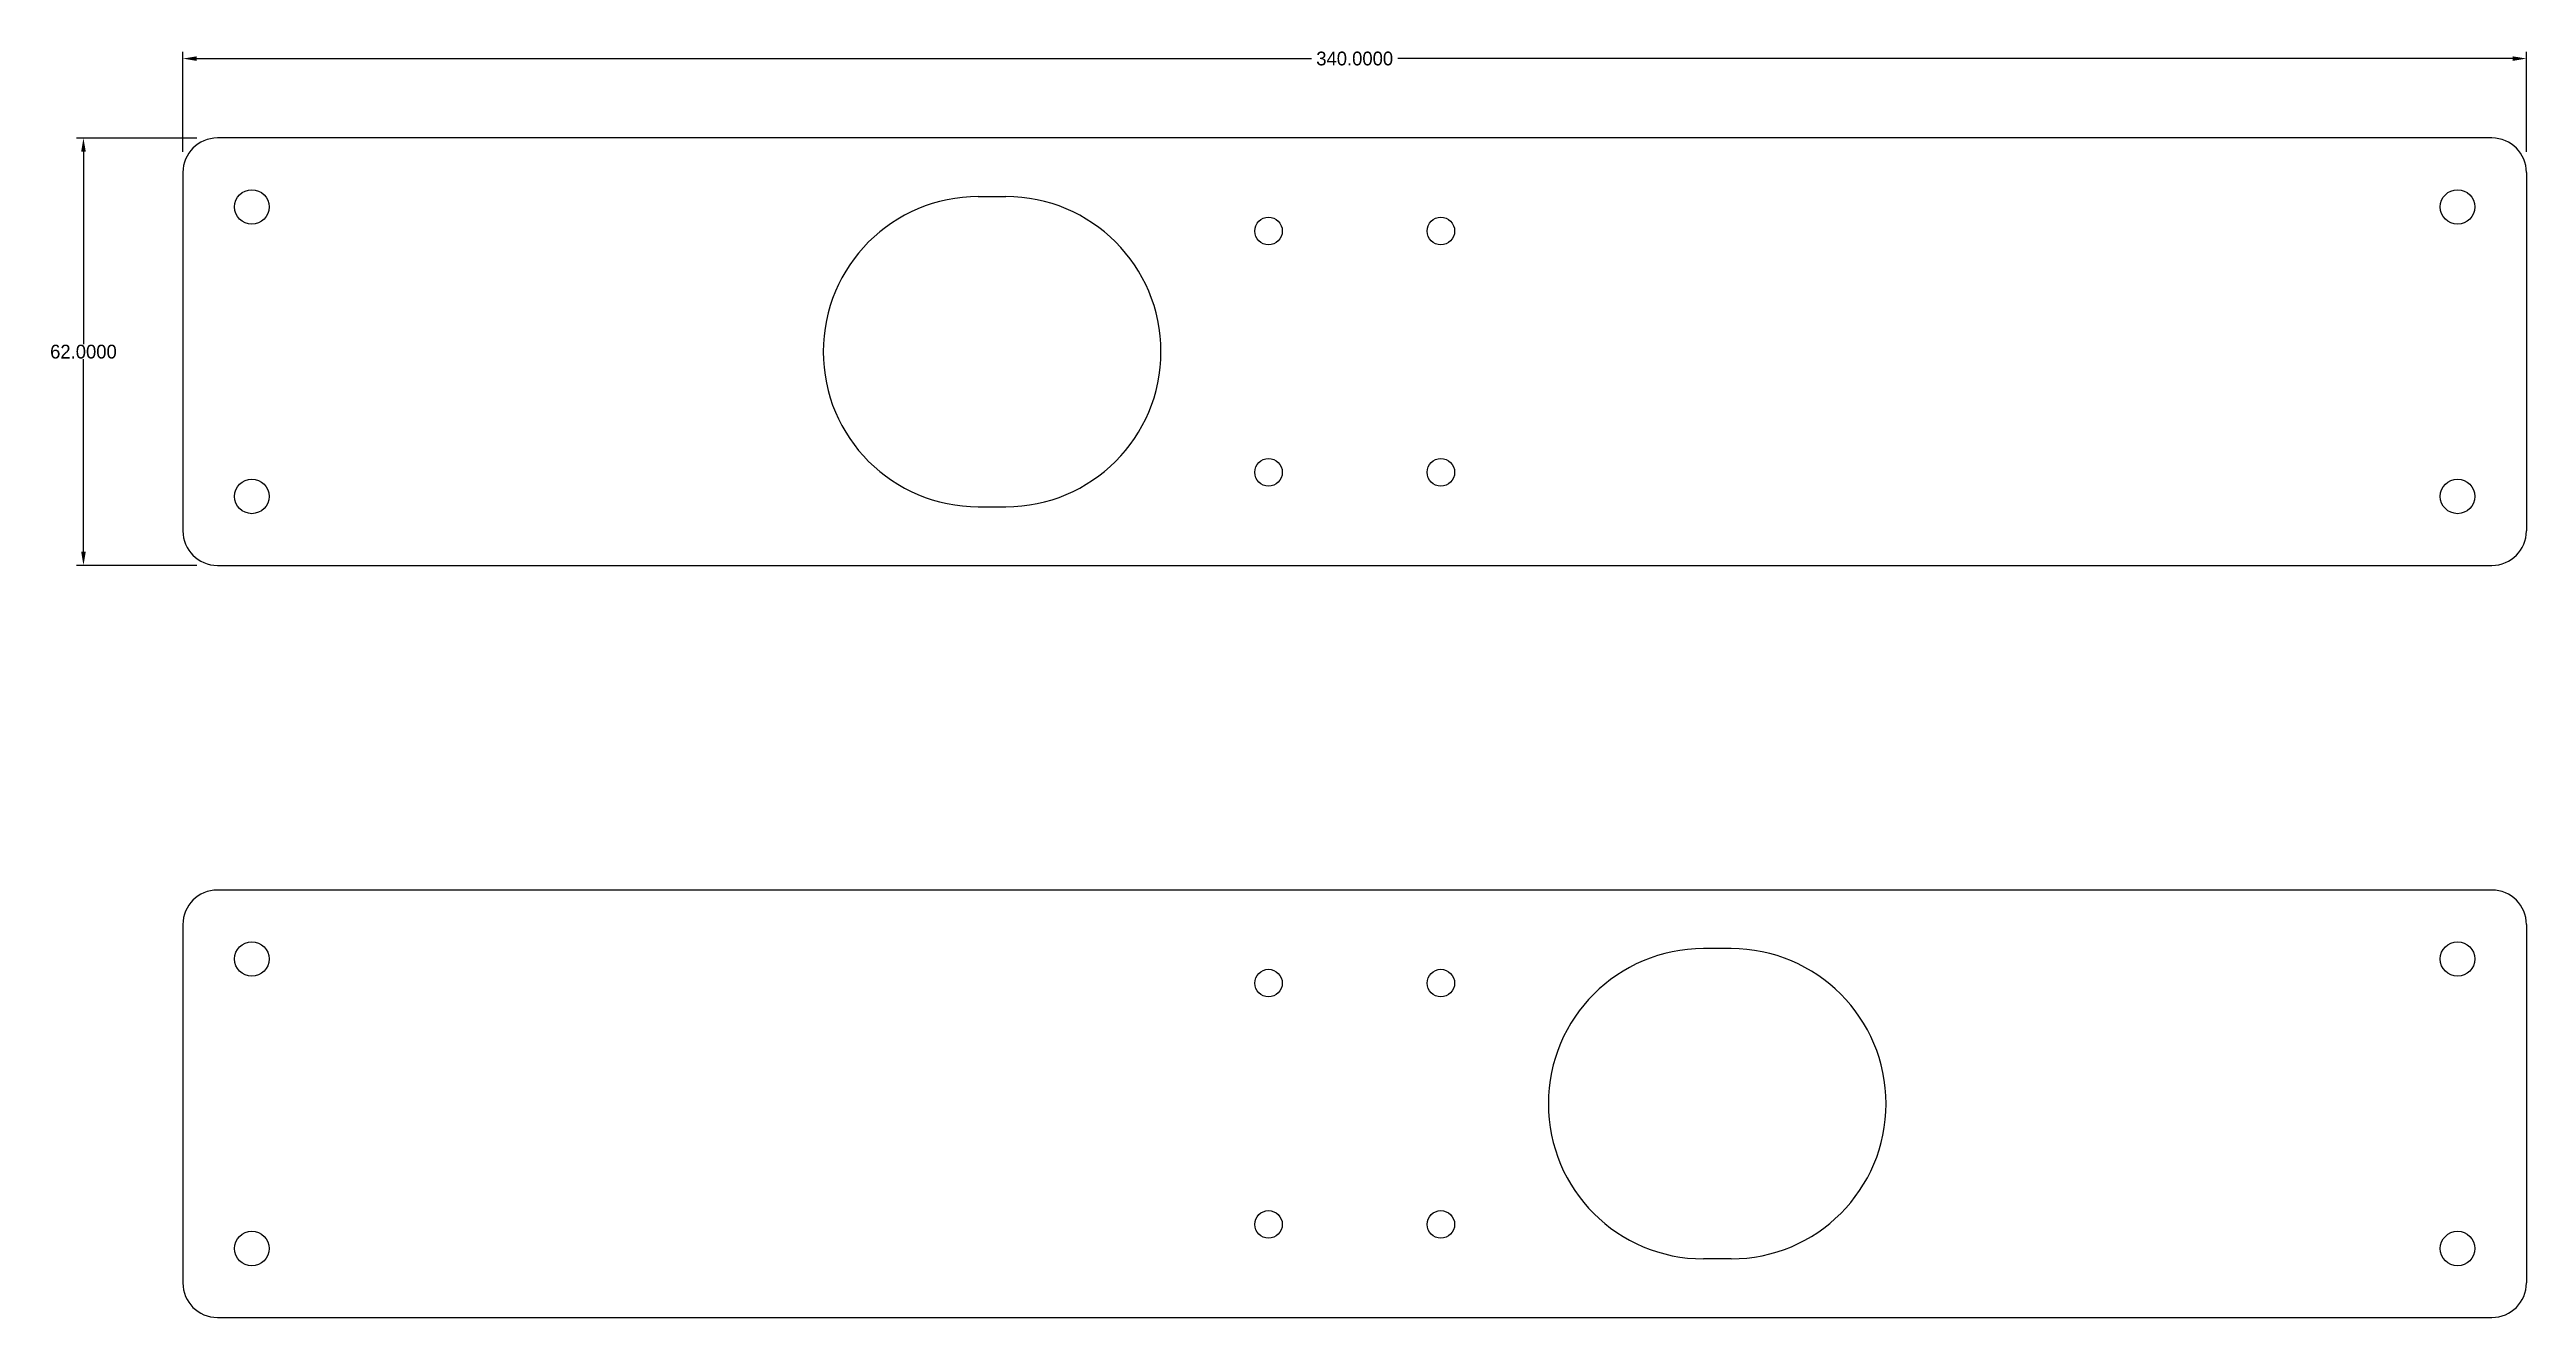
# Model space of a CAD drawing. Header units: inches. Extents: x 1758 to 2117, y -31 to 153.
import ezdxf

# ---------------------------------------------------------------- set-up
doc = ezdxf.new("R2010")
doc.units = ezdxf.units.IN
doc.header["$MEASUREMENT"] = 0
doc.dimstyles.get("Standard").update_dxf_attribs({"dimtxt": 0.18, "dimasz": 0.18, "dimexe": 0.18, "dimexo": 0.0625, "dimgap": 0.09, "dimtad": 0, "dimtih": 1, "dimtoh": 1, "dimdec": 4, "dimzin": 0, "dimdsep": 46, "dimtxsty": 'Standard', "dimcen": 0.09, "dimadec": 0, "dimazin": 0, "dimtfac": 1, "dimtdec": 4, "dimtofl": 0, "dimtmove": 0, "dimatfit": 3, "dimfxl": 1, "dimtolj": 1, "dimtzin": 0, "dimarcsym": 0})

# ---------------------------------------------------------------- blocks, each defined once
blk = doc.blocks.new('*D19')
at = {"color": 0, "lineweight": -2}
for p, q in [((1778.86, 139.89), (1761.43, 139.89)), ((1762.43, 137.89), (1762.43, 109.98)), ((1762.43, 79.89), (1762.43, 107.8)), ((1778.86, 77.89), (1761.43, 77.89))]:
    blk.add_line(p, q, dxfattribs=at)
at = {"color": 0}
for points in [[(1762.1, 137.89), (1762.77, 137.89), (1762.43, 139.89)], [(1762.1, 79.89), (1762.77, 79.89), (1762.43, 77.89)]]:
    blk.add_solid(points, dxfattribs=at)
at = {"layer": 'Defpoints', "color": 0}
for p in [(1781.86, 139.89), (1762.43, 77.89), (1781.86, 77.89)]:
    blk.add_point(p, dxfattribs=at)
at = {"color": 0, "insert": (1762.43, 108.89), "char_height": 2, "attachment_point": 5}
blk.add_mtext('\\A1;62.0000', dxfattribs=at)
blk = doc.blocks.new('*D20')
at = {"color": 0, "lineweight": -2}
for p, q in [((1776.86, 137.89), (1776.86, 152.41)), ((1778.86, 151.41), (1940.6, 151.41)), ((2114.86, 151.41), (1953.11, 151.41)), ((2116.86, 137.89), (2116.86, 152.41))]:
    blk.add_line(p, q, dxfattribs=at)
at = {"color": 0}
for points in [[(1778.86, 151.74), (1778.86, 151.08), (1776.86, 151.41)], [(2114.86, 151.74), (2114.86, 151.08), (2116.86, 151.41)]]:
    blk.add_solid(points, dxfattribs=at)
at = {"layer": 'Defpoints', "color": 0}
for p in [(2116.86, 151.41), (1776.86, 134.89), (2116.86, 134.89)]:
    blk.add_point(p, dxfattribs=at)
at = {"color": 0, "insert": (1946.86, 151.41), "char_height": 2, "attachment_point": 5}
blk.add_mtext('\\A1;340.0000', dxfattribs=at)

msp = doc.modelspace()

# ---------------------------------------------------------------- linework, layer by layer
for p, q in [((1776.85754, 134.89472), (1776.85754, 82.89472)), ((2116.85754, 134.89472), (2116.85754, 82.89472)), ((1892.25754, 131.39472), (1896.25754, 131.39472)), ((1892.25754, 86.39472), (1896.25754, 86.39472)), ((1781.85754, 77.89472), (2111.85754, 77.89472)), ((1776.85754, 25.79508), (1776.85754, -26.20492)), ((2116.85754, 25.79508), (2116.85754, -26.20492)), ((2001.45754, 22.29508), (1997.45754, 22.29508)), ((2001.45754, -22.70492), (1997.45754, -22.70492)), ((1781.85754, -31.20492), (2111.85754, -31.20492))]:
    msp.add_line(p, q)
for points in [[(2116.85754, 134.89472, 0.414213562), (2111.85754, 139.89472), (1781.85754, 139.89472, 0.414213562), (1776.85754, 134.89472), (1776.85754, 82.89472, 0.414213562), (1781.85754, 77.89472)], [(2116.85754, 25.79508, 0.414213562), (2111.85754, 30.79508), (1781.85754, 30.79508, 0.414213562), (1776.85754, 25.79508), (1776.85754, -26.20492, 0.414213562), (1781.85754, -31.20492)]]:
    msp.add_lwpolyline(points, format="xyb")
for centre, radius in [((1786.85754, 129.89472), 2.5), ((2106.85754, 129.89472), 2.5), ((1934.35754, 126.39472), 2), ((1959.35754, 126.39472), 2), ((1786.85754, 87.89472), 2.5), ((1934.35754, 91.39472), 2), ((1959.35754, 91.39472), 2), ((2106.85754, 87.89472), 2.5), ((1786.85754, 20.79508), 2.5), ((2106.85754, 20.79508), 2.5), ((1934.35754, 17.29508), 2), ((1959.35754, 17.29508), 2), ((1934.35754, -17.70492), 2), ((1959.35754, -17.70492), 2), ((1786.85754, -21.20492), 2.5), ((2106.85754, -21.20492), 2.5)]:
    msp.add_circle(centre, radius)
for centre, radius, start, end in [((1892.25754, 108.89472), 22.5, 90, 270), ((1896.25754, 108.89472), 22.5, 270, 90), ((2111.85754, 82.89472), 5, 270, 0), ((1997.45754, -0.20492), 22.5, 90, 270), ((2001.45754, -0.20492), 22.5, 270, 90), ((2111.85754, -26.20492), 5, 270, 0)]:
    msp.add_arc(centre, radius, start, end)

# ---------------------------------------------------------------- dimensions: what is measured, and where the dimension line sits
dim = msp.add_linear_dim(base=(2116.85754, 151.41032), p1=(1776.85754, 134.89472), p2=(2116.85754, 134.89472), dimstyle='Standard', override={"dimtxt": 2, "dimasz": 2, "dimexe": 1, "dimexo": 3})
dim.commit()
dim.dimension.update_dxf_attribs({"geometry": '*D20', "text_midpoint": (1946.85754, 151.41032)})
dim = msp.add_linear_dim(base=(1762.43249, 77.89472), p1=(1781.85754, 139.89472), p2=(1781.85754, 77.89472), angle=90, dimstyle='Standard', override={"dimtxt": 2, "dimasz": 2, "dimexe": 1, "dimexo": 3})
dim.commit()
dim.dimension.update_dxf_attribs({"geometry": '*D19', "text_midpoint": (1762.43249, 108.89472)})

doc.saveas('drawing.dxf')
